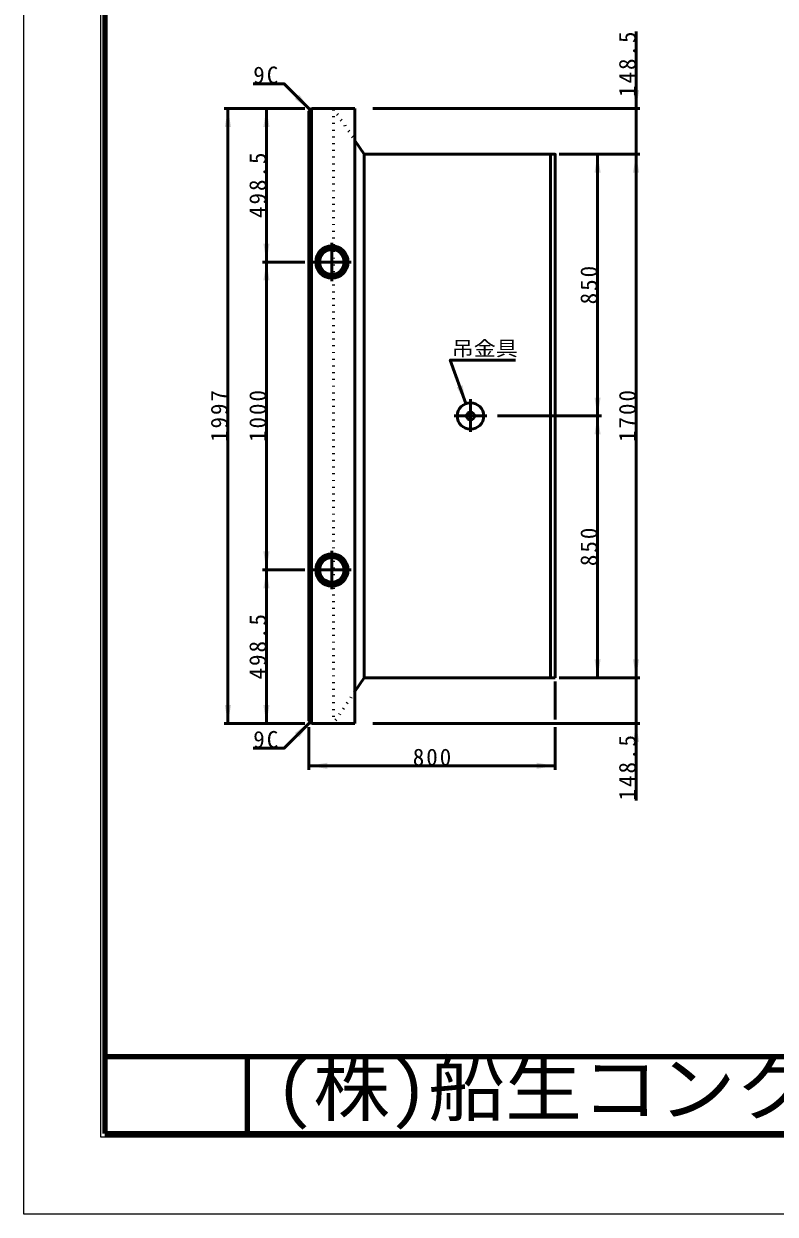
# Model space of a CAD drawing. Units: millimetres, scale not verified, with parts at other scales. Extents: x -2102 to 2102, y -1485 to 1485.
# Drawn here: x -2102 to -1127, y -1485 to 61 of the extents above; entities that cross this region are included whole.
import ezdxf
from ezdxf.enums import TextEntityAlignment as Align

# ---------------------------------------------------------------- set-up
doc = ezdxf.new("R2010")
doc.units = ezdxf.units.MM
doc.header["$LTSCALE"] = 5
doc.linetypes.add('DOTTED', pattern=[1.75, 0.25, -1.5])
doc.linetypes.add('LONG_DASHED_DOTTED', pattern=[15.25, 12, -1.5, 0.25, -1.5])
doc.layers.add('0-0_V-nasSTD', color=7, linetype='Continuous', lineweight=50)
doc.layers.add('0-1_0', color=7, linetype='Continuous', lineweight=100)
doc.styles.add('ＭＳ ゴシック', font='')
doc.styles.get('ＭＳ ゴシック').set_extended_font_data('MS Gothic')

msp = doc.modelspace()

# ---------------------------------------------------------------- linework, layer by layer
at = {"layer": '0-0_V-nasSTD', "lineweight": 100}
for p, q in [((-1997.5, 1380), (-1997.5, -1380)), ((-1997.5, -1380), (1997.5, -1380))]:
    msp.add_line(p, q, dxfattribs=at)
at = {"layer": '0-0_V-nasSTD'}
for p, q in [((-1307.425, -48.813), (-1307.425, 51.187)), ((-1737.425, -48.813), (-1842.425, -48.813)), ((-1837.425, -48.813), (-1837.425, -847.613)), ((-1787.425, -248.213), (-1787.425, -48.813)), ((-1728.825, -48.813), (-1732.425, -52.413)), ((-1732.425, -52.413), (-1732.425, -844.013)), ((-1672.425, -48.813), (-1728.825, -48.813)), ((-1728.825, -48.813), (-1728.825, -847.613)), ((-1672.425, -847.613), (-1672.425, -48.813)), ((-1649.425, -48.813), (-1302.425, -48.813)), ((-1307.425, -108.213), (-1307.425, -48.813)), ((-1672.425, -90.393), (-1660.425, -108.213)), ((-1418.425, -788.213), (-1418.425, -108.213)), ((-1407.425, -108.213), (-1302.425, -108.213)), ((-1357.425, -448.213), (-1357.425, -108.213)), ((-1307.425, -788.213), (-1307.425, -108.213)), ((-1737.425, -248.213), (-1792.425, -248.213)), ((-1787.425, -648.213), (-1787.425, -248.213)), ((-1487.425, -448.213), (-1352.425, -448.213)), ((-1357.425, -788.213), (-1357.425, -448.213)), ((-1737.425, -648.213), (-1792.425, -648.213)), ((-1787.425, -847.613), (-1787.425, -648.213)), ((-1660.425, -788.213), (-1672.425, -806.033)), ((-1407.425, -788.213), (-1302.425, -788.213)), ((-1307.425, -788.213), (-1307.425, -847.613)), ((-1412.425, -842.613), (-1412.425, -793.213)), ((-1737.425, -847.613), (-1842.425, -847.613)), ((-1732.425, -844.013), (-1728.825, -847.613)), ((-1728.825, -847.613), (-1672.425, -847.613)), ((-1649.425, -847.613), (-1302.425, -847.613)), ((-1307.425, -847.613), (-1307.425, -947.613)), ((-1732.425, -907.613), (-1732.425, -852.613)), ((-1412.425, -907.613), (-1412.425, -852.613)), ((-1412.425, -902.613), (-1732.425, -902.613))]:
    msp.add_line(p, q, dxfattribs=at)
at = {"layer": '0-0_V-nasSTD', "linetype": 'DOTTED'}
for p, q in [((-1700.425, -847.613), (-1700.425, -48.813)), ((-1700.425, -48.813), (-1672.425, -90.393)), ((-1672.425, -806.033), (-1700.425, -847.613))]:
    msp.add_line(p, q, dxfattribs=at)
at = {"layer": '0-0_V-nasSTD', "linetype": 'LONG_DASHED_DOTTED'}
for p, q in [((-1702.425, -223.213), (-1702.425, -273.213)), ((-1727.425, -248.213), (-1677.425, -248.213)), ((-1522.425, -426.413), (-1522.425, -468.813)), ((-1543.625, -448.213), (-1501.225, -448.213)), ((-1702.425, -623.213), (-1702.425, -673.213)), ((-1727.425, -648.213), (-1677.425, -648.213))]:
    msp.add_line(p, q, dxfattribs=at)
at = {"layer": '0-0_V-nasSTD', "lineweight": 18}
for points in [[(-2102.5, -1485), (-2102.5, 1485), (2102.5, 1485), (2102.5, -1485)], [(-2002.5, -1385), (-2002.5, 1385), (2002.5, 1385), (2002.5, -1385)]]:
    msp.add_lwpolyline(points, close=True, dxfattribs=at)
at = {"layer": '0-0_V-nasSTD'}
for points in [[(-1730.625, -50.613), (-1764.566, -16.672), (-1804.566, -16.672)], [(-1412.425, -788.213), (-1412.425, -108.213), (-1660.425, -108.213)], [(-1412.425, -788.213), (-1660.425, -788.213), (-1660.425, -108.213)], [(-1528.308, -432.05), (-1548.829, -375.668), (-1463.829, -375.668)], [(-1730.625, -845.813), (-1764.566, -879.754), (-1804.566, -879.754)]]:
    msp.add_lwpolyline(points, dxfattribs=at)
for centre, radius in [((-1702.425, -248.213), 21), ((-1702.425, -248.213), 18), ((-1702.425, -248.213), 16), ((-1522.425, -448.213), 17.2), ((-1522.425, -448.213), 5), ((-1702.425, -648.213), 21), ((-1702.425, -648.213), 18), ((-1702.425, -648.213), 16)]:
    msp.add_circle(centre, radius, dxfattribs=at)
for points in [[(-1747.596, -33.642), (-1744.767, -30.814), (-1730.625, -50.613)], [(-1311.425, -24.813), (-1307.425, -48.813), (-1307.425, -24.813)], [(-1307.425, -48.813), (-1307.425, -24.813), (-1303.425, -24.813)], [(-1750.424, -36.471), (-1747.596, -33.642), (-1730.625, -50.613)], [(-1841.425, -72.813), (-1837.425, -72.813), (-1837.425, -48.813)], [(-1837.425, -72.813), (-1837.425, -48.813), (-1833.425, -72.813)], [(-1791.425, -72.813), (-1787.425, -72.813), (-1787.425, -48.813)], [(-1787.425, -72.813), (-1787.425, -48.813), (-1783.425, -72.813)], [(-1361.425, -132.213), (-1357.425, -132.213), (-1357.425, -108.213)], [(-1357.425, -132.213), (-1357.425, -108.213), (-1353.425, -132.213)], [(-1311.425, -132.213), (-1307.425, -132.213), (-1307.425, -108.213)], [(-1307.425, -132.213), (-1307.425, -108.213), (-1303.425, -132.213)], [(-1791.425, -224.213), (-1787.425, -248.213), (-1787.425, -224.213)], [(-1787.425, -248.213), (-1787.425, -224.213), (-1783.425, -224.213)], [(-1791.425, -272.213), (-1787.425, -272.213), (-1787.425, -248.213)], [(-1787.425, -272.213), (-1787.425, -248.213), (-1783.425, -272.213)], [(-1540.275, -410.865), (-1536.516, -409.497), (-1528.308, -432.05)], [(-1536.516, -409.497), (-1532.758, -408.129), (-1528.308, -432.05)], [(-1361.425, -424.213), (-1357.425, -448.213), (-1357.425, -424.213)], [(-1357.425, -448.213), (-1357.425, -424.213), (-1353.425, -424.213)], [(-1361.425, -472.213), (-1357.425, -472.213), (-1357.425, -448.213)], [(-1357.425, -472.213), (-1357.425, -448.213), (-1353.425, -472.213)], [(-1791.425, -624.213), (-1787.425, -648.213), (-1787.425, -624.213)], [(-1787.425, -648.213), (-1787.425, -624.213), (-1783.425, -624.213)], [(-1791.425, -672.213), (-1787.425, -672.213), (-1787.425, -648.213)], [(-1787.425, -672.213), (-1787.425, -648.213), (-1783.425, -672.213)], [(-1361.425, -764.213), (-1357.425, -788.213), (-1357.425, -764.213)], [(-1357.425, -788.213), (-1357.425, -764.213), (-1353.425, -764.213)], [(-1311.425, -764.213), (-1307.425, -788.213), (-1307.425, -764.213)], [(-1307.425, -788.213), (-1307.425, -764.213), (-1303.425, -764.213)], [(-1841.425, -823.613), (-1837.425, -847.613), (-1837.425, -823.613)], [(-1837.425, -847.613), (-1837.425, -823.613), (-1833.425, -823.613)], [(-1791.425, -823.613), (-1787.425, -847.613), (-1787.425, -823.613)], [(-1787.425, -847.613), (-1787.425, -823.613), (-1783.425, -823.613)], [(-1750.424, -859.955), (-1747.596, -862.783), (-1730.625, -845.813)], [(-1747.596, -862.783), (-1744.767, -865.612), (-1730.625, -845.813)], [(-1311.425, -871.613), (-1307.425, -871.613), (-1307.425, -847.613)], [(-1307.425, -871.613), (-1307.425, -847.613), (-1303.425, -871.613)], [(-1732.425, -902.613), (-1708.425, -902.613), (-1708.425, -898.613)], [(-1732.425, -902.613), (-1708.425, -906.613), (-1708.425, -902.613)], [(-1436.425, -902.613), (-1436.425, -898.613), (-1412.425, -902.613)], [(-1436.425, -906.613), (-1436.425, -902.613), (-1412.425, -902.613)]]:
    msp.add_solid(points, dxfattribs=at)
at = {"layer": '0-1_0'}
for p, q in [((-1997.5, -1280), (1997.5, -1280)), ((-1812.5, -1280), (-1812.5, -1380))]:
    msp.add_line(p, q, dxfattribs=at)

# ---------------------------------------------------------------- texts
at = {"layer": '0-0_V-nasSTD', "style": 'ＭＳ ゴシック'}
for s, height, width, p in [('吊金具', 19.06, 1.1, (-1546.829, -375.668)), ('(株)船生コンクリート工業', 69.65, 1.05, (-1776.5, -1377.45))]:
    msp.add_text(s, height=height, dxfattribs=dict(at, width=width)).set_placement(p, align=Align.BOTTOM_LEFT)
at = {"layer": '0-0_V-nasSTD', "char_height": 21.99, "attachment_point": 7, "rotation": 90, "style": 'ＭＳ ゴシック'}
for s, insert in [('\\T1.17;148.5', (-1307.425, -33.813)), ('\\T1.17;498.5', (-1787.425, -191.013)), ('\\T1.17;850', (-1357.425, -303.213)), ('\\T1.17;1997', (-1837.425, -481.963)), ('\\T1.17;1000', (-1787.425, -481.963)), ('\\T1.17;1700', (-1307.425, -481.963)), ('\\T1.17;850', (-1357.425, -643.213)), ('\\T1.17;498.5', (-1787.425, -790.413)), ('\\T1.17;148.5', (-1307.425, -947.613))]:
    msp.add_mtext(s, dxfattribs=dict(at, insert=insert))
at = {"layer": '0-0_V-nasSTD', "char_height": 21.99, "attachment_point": 7, "style": 'ＭＳ ゴシック'}
for s, insert in [('\\T1.17;9C', (-1804.566, -16.672)), ('\\T1.17;9C', (-1804.566, -879.754)), ('\\T1.17;800', (-1597.425, -902.613))]:
    msp.add_mtext(s, dxfattribs=dict(at, insert=insert))

doc.saveas('drawing.dxf')
